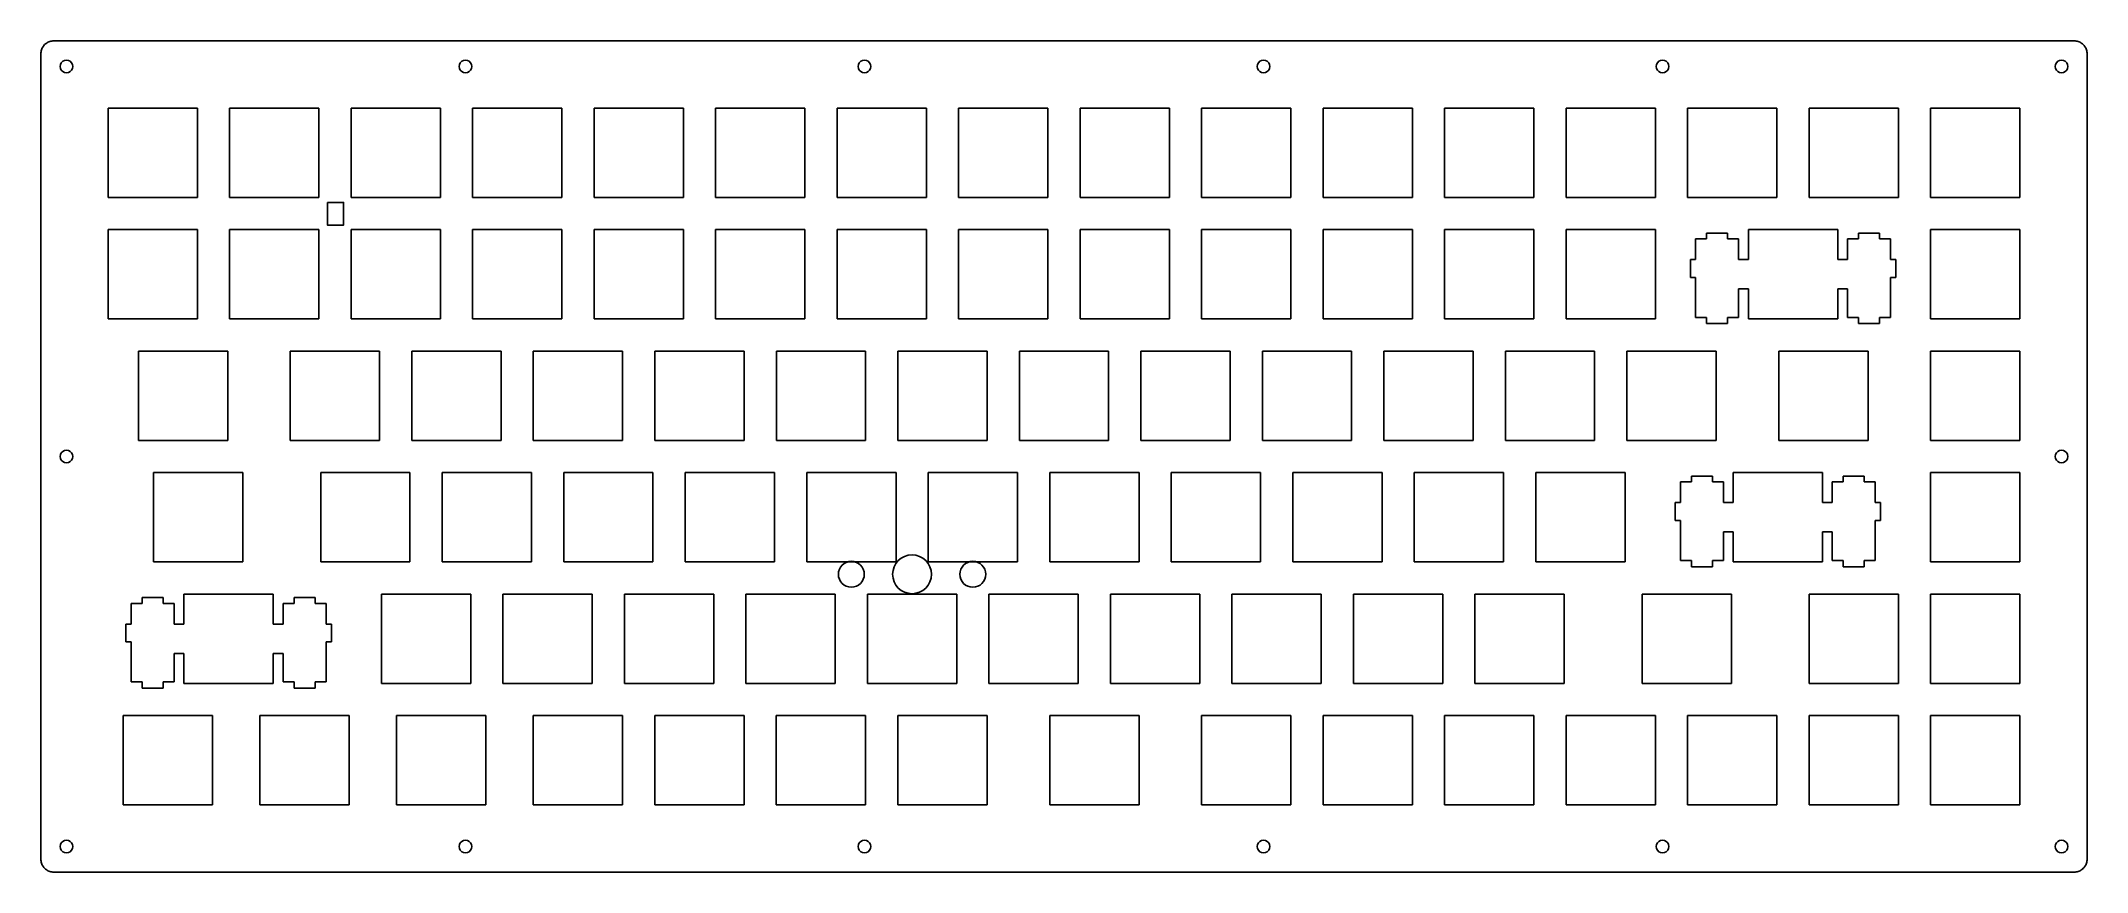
# Model space of a CAD drawing. Extents: x 0 to 321, y 0 to 130.
import ezdxf

# ---------------------------------------------------------------- set-up
doc = ezdxf.new("R2010")
doc.units = 0
doc.header["$MEASUREMENT"] = 0

msp = doc.modelspace()

# ---------------------------------------------------------------- linework, layer by layer
at = {"color": 0}
for p, q in [((0.095085, 128.432), (0.101975, 128.589)), ((0.095085, 2.13183), (0.095085, 128.432)), ((0.101975, 128.589), (0.119889, 128.746)), ((0.119889, 128.746), (0.150206, 128.899)), ((0.150206, 128.899), (0.192925, 129.052)), ((0.192925, 129.052), (0.248047, 129.198)), ((0.248047, 129.198), (0.312815, 129.34)), ((0.312815, 129.34), (0.389985, 129.478)), ((0.389985, 129.478), (0.4768, 129.609)), ((0.4768, 129.609), (0.574643, 129.731)), ((0.574643, 129.731), (0.680752, 129.847)), ((0.680752, 129.847), (0.796505, 129.953)), ((0.796505, 129.953), (0.919152, 130.051)), ((0.919152, 130.051), (1.05006, 130.138)), ((1.05006, 130.138), (1.18787, 130.215)), ((1.18787, 130.215), (1.32981, 130.28)), ((1.32981, 130.28), (1.47588, 130.335)), ((1.47588, 130.335), (1.62884, 130.377)), ((1.62884, 130.377), (1.7818, 130.408)), ((1.7818, 130.408), (1.9389, 130.426)), ((1.9389, 130.426), (2.096, 130.433)), ((2.096, 130.433), (318.896, 130.433)), ((318.896, 130.433), (319.053, 130.426)), ((319.053, 130.426), (319.209, 130.408)), ((319.209, 130.408), (319.363, 130.377)), ((319.363, 130.377), (319.515, 130.335)), ((319.515, 130.335), (319.662, 130.28)), ((319.662, 130.28), (319.804, 130.215)), ((319.804, 130.215), (319.941, 130.138)), ((319.941, 130.138), (320.071, 130.051)), ((320.071, 130.051), (320.194, 129.953)), ((320.194, 129.953), (320.31, 129.847)), ((320.31, 129.847), (320.416, 129.731)), ((320.416, 129.731), (320.515, 129.609)), ((320.515, 129.609), (320.602, 129.478)), ((320.602, 129.478), (320.679, 129.34)), ((320.679, 129.34), (320.744, 129.198)), ((320.744, 129.198), (320.799, 129.052)), ((320.799, 129.052), (320.84, 128.899)), ((320.84, 128.899), (320.872, 128.746)), ((320.872, 128.746), (320.89, 128.589)), ((320.89, 128.589), (320.897, 128.432)), ((320.897, 128.432), (320.897, 2.13183)), ((3.14331, 126.742), (3.09507, 126.432)), ((3.09507, 126.432), (3.14331, 126.124)), ((3.28386, 127.021), (3.14331, 126.742)), ((3.14331, 126.124), (3.28386, 125.845)), ((3.50711, 127.244), (3.28386, 127.021)), ((3.28386, 125.845), (3.50711, 125.623)), ((3.78548, 127.385), (3.50711, 127.244)), ((3.50711, 125.623), (3.78548, 125.481)), ((4.09554, 127.433), (3.78548, 127.385)), ((3.78548, 125.481), (4.09554, 125.432)), ((4.40422, 127.385), (4.09554, 127.433)), ((4.09554, 125.432), (4.40422, 125.481)), ((4.68256, 127.244), (4.40422, 127.385)), ((4.40422, 125.481), (4.68256, 125.623)), ((4.90442, 127.021), (4.68256, 127.244)), ((4.68256, 125.623), (4.90442, 125.845)), ((5.04638, 126.742), (4.90442, 127.021)), ((4.90442, 125.845), (5.04638, 126.124)), ((5.09598, 126.432), (5.04638, 126.742)), ((5.04638, 126.124), (5.09598, 126.432)), ((65.7049, 126.742), (65.6551, 126.432)), ((65.6551, 126.432), (65.7049, 126.124)), ((65.8467, 127.021), (65.7049, 126.742)), ((65.7049, 126.124), (65.8467, 125.845)), ((66.0672, 127.244), (65.8467, 127.021)), ((65.8467, 125.845), (66.0672, 125.623)), ((66.3469, 127.385), (66.0672, 127.244)), ((66.0672, 125.623), (66.3469, 125.481)), ((66.6556, 127.433), (66.3469, 127.385)), ((66.3469, 125.481), (66.6556, 125.432)), ((66.9643, 127.385), (66.6556, 127.433)), ((66.6556, 125.432), (66.9643, 125.481)), ((67.2426, 127.244), (66.9643, 127.385)), ((66.9643, 125.481), (67.2426, 125.623)), ((67.4645, 127.021), (67.2426, 127.244)), ((67.2426, 125.623), (67.4645, 125.845)), ((67.6067, 126.742), (67.4645, 127.021)), ((67.4645, 125.845), (67.6067, 126.124)), ((67.6561, 126.432), (67.6067, 126.742)), ((67.6067, 126.124), (67.6561, 126.432)), ((128.265, 126.742), (128.215, 126.432)), ((128.215, 126.432), (128.265, 126.124)), ((128.407, 127.021), (128.265, 126.742)), ((128.265, 126.124), (128.407, 125.845)), ((128.627, 127.244), (128.407, 127.021)), ((128.407, 125.845), (128.627, 125.623)), ((128.906, 127.385), (128.627, 127.244)), ((128.627, 125.623), (128.906, 125.481)), ((129.216, 127.433), (128.906, 127.385)), ((128.906, 125.481), (129.216, 125.432)), ((129.524, 127.385), (129.216, 127.433)), ((129.216, 125.432), (129.524, 125.481)), ((129.803, 127.244), (129.524, 127.385)), ((129.524, 125.481), (129.803, 125.623)), ((130.025, 127.021), (129.803, 127.244)), ((129.803, 125.623), (130.025, 125.845)), ((130.167, 126.742), (130.025, 127.021)), ((130.025, 125.845), (130.167, 126.124)), ((130.215, 126.432), (130.167, 126.742)), ((130.167, 126.124), (130.215, 126.432)), ((190.824, 126.742), (190.776, 126.432)), ((190.776, 126.432), (190.824, 126.124)), ((190.967, 127.021), (190.824, 126.742)), ((190.824, 126.124), (190.967, 125.845)), ((191.188, 127.244), (190.967, 127.021)), ((190.967, 125.845), (191.188, 125.623)), ((191.466, 127.385), (191.188, 127.244)), ((191.188, 125.623), (191.466, 125.481)), ((191.776, 127.433), (191.466, 127.385)), ((191.466, 125.481), (191.776, 125.432)), ((192.085, 127.385), (191.776, 127.433)), ((191.776, 125.432), (192.085, 125.481)), ((192.363, 127.244), (192.085, 127.385)), ((192.085, 125.481), (192.363, 125.623)), ((192.585, 127.021), (192.363, 127.244)), ((192.363, 125.623), (192.585, 125.845)), ((192.727, 126.742), (192.585, 127.021)), ((192.585, 125.845), (192.727, 126.124)), ((192.775, 126.432), (192.727, 126.742)), ((192.727, 126.124), (192.775, 126.432)), ((253.384, 126.742), (253.336, 126.432)), ((253.336, 126.432), (253.384, 126.124)), ((253.526, 127.021), (253.384, 126.742)), ((253.384, 126.124), (253.526, 125.845)), ((253.748, 127.244), (253.526, 127.021)), ((253.526, 125.845), (253.748, 125.623)), ((254.025, 127.385), (253.748, 127.244)), ((253.748, 125.623), (254.025, 125.481)), ((254.335, 127.433), (254.025, 127.385)), ((254.025, 125.481), (254.335, 125.432)), ((254.643, 127.385), (254.335, 127.433)), ((254.335, 125.432), (254.643, 125.481)), ((254.922, 127.244), (254.643, 127.385)), ((254.643, 125.481), (254.922, 125.623)), ((255.144, 127.021), (254.922, 127.244)), ((254.922, 125.623), (255.144, 125.845)), ((255.286, 126.742), (255.144, 127.021)), ((255.144, 125.845), (255.286, 126.124)), ((255.335, 126.432), (255.286, 126.742)), ((255.286, 126.124), (255.335, 126.432)), ((315.944, 126.742), (315.896, 126.432)), ((315.896, 126.432), (315.944, 126.124)), ((316.086, 127.021), (315.944, 126.742)), ((315.944, 126.124), (316.086, 125.845)), ((316.308, 127.244), (316.086, 127.021)), ((316.086, 125.845), (316.308, 125.623)), ((316.586, 127.385), (316.308, 127.244)), ((316.308, 125.623), (316.586, 125.481)), ((316.896, 127.433), (316.586, 127.385)), ((316.586, 125.481), (316.896, 125.432)), ((317.205, 127.385), (316.896, 127.433)), ((316.896, 125.432), (317.205, 125.481)), ((317.483, 127.244), (317.205, 127.385)), ((317.205, 125.481), (317.483, 125.623)), ((317.705, 127.021), (317.483, 127.244)), ((317.483, 125.623), (317.705, 125.845)), ((317.847, 126.742), (317.705, 127.021)), ((317.705, 125.845), (317.847, 126.124)), ((317.897, 126.432), (317.847, 126.742)), ((317.847, 126.124), (317.897, 126.432)), ((10.6192, 119.908), (24.62, 119.908)), ((10.6192, 105.908), (10.6192, 119.908)), ((24.62, 119.908), (24.62, 105.908)), ((29.6706, 119.908), (43.67, 119.908)), ((29.6706, 105.908), (29.6706, 119.908)), ((43.67, 119.908), (43.67, 105.908)), ((48.7204, 119.908), (62.72, 119.908)), ((48.7204, 105.908), (48.7204, 119.908)), ((62.72, 119.908), (62.72, 105.908)), ((67.7704, 119.908), (81.77, 119.908)), ((67.7704, 105.908), (67.7704, 119.908)), ((81.77, 119.908), (81.77, 105.908)), ((86.8204, 119.908), (100.82, 119.908)), ((86.8204, 105.908), (86.8204, 119.908)), ((100.82, 119.908), (100.82, 105.908)), ((105.869, 119.908), (119.87, 119.908)), ((105.869, 105.908), (105.869, 119.908)), ((119.87, 119.908), (119.87, 105.908)), ((124.919, 119.908), (138.92, 119.908)), ((124.919, 105.908), (124.919, 119.908)), ((138.92, 119.908), (138.92, 105.908)), ((143.97, 119.908), (157.97, 119.908)), ((143.97, 105.908), (143.97, 119.908)), ((157.97, 119.908), (157.97, 105.908)), ((163.02, 119.908), (177.02, 119.908)), ((163.02, 105.908), (163.02, 119.908)), ((177.02, 119.908), (177.02, 105.908)), ((182.07, 119.908), (196.07, 119.908)), ((182.07, 105.908), (182.07, 119.908)), ((196.07, 119.908), (196.07, 105.908)), ((201.12, 119.908), (215.12, 119.908)), ((201.12, 105.908), (201.12, 119.908)), ((215.12, 119.908), (215.12, 105.908)), ((220.17, 119.908), (234.17, 119.908)), ((220.17, 105.908), (220.17, 119.908)), ((234.17, 119.908), (234.17, 105.908)), ((239.22, 119.908), (253.22, 119.908)), ((239.22, 105.908), (239.22, 119.908)), ((253.22, 119.908), (253.22, 105.908)), ((258.27, 119.908), (272.27, 119.908)), ((258.27, 105.908), (258.27, 119.908)), ((272.27, 119.908), (272.27, 105.908)), ((277.32, 119.908), (291.32, 119.908)), ((277.32, 105.908), (277.32, 119.908)), ((291.32, 119.908), (291.32, 105.908)), ((296.37, 119.908), (310.37, 119.908)), ((296.37, 105.908), (296.37, 119.908)), ((310.37, 119.908), (310.37, 105.908)), ((24.62, 105.908), (10.6192, 105.908)), ((43.67, 105.908), (29.6706, 105.908)), ((62.72, 105.908), (48.7204, 105.908)), ((81.77, 105.908), (67.7704, 105.908)), ((100.82, 105.908), (86.8204, 105.908)), ((119.87, 105.908), (105.869, 105.908)), ((138.92, 105.908), (124.919, 105.908)), ((157.97, 105.908), (143.97, 105.908)), ((177.02, 105.908), (163.02, 105.908)), ((196.07, 105.908), (182.07, 105.908)), ((215.12, 105.908), (201.12, 105.908)), ((234.17, 105.908), (220.17, 105.908)), ((253.22, 105.908), (239.22, 105.908)), ((272.27, 105.908), (258.27, 105.908)), ((291.32, 105.908), (277.32, 105.908)), ((310.37, 105.908), (296.37, 105.908)), ((10.6192, 100.857), (24.62, 100.857)), ((10.6192, 86.8578), (10.6192, 100.857)), ((24.62, 100.857), (24.62, 86.8578)), ((29.6706, 100.857), (43.67, 100.857)), ((29.6706, 86.8578), (29.6706, 100.857)), ((43.67, 100.857), (43.67, 86.8578)), ((48.7204, 100.857), (62.72, 100.857)), ((48.7204, 86.8578), (48.7204, 100.857)), ((62.72, 100.857), (62.72, 86.8578)), ((67.7704, 100.857), (81.77, 100.857)), ((67.7704, 86.8578), (67.7704, 100.857)), ((81.77, 100.857), (81.77, 86.8578)), ((86.8204, 100.857), (100.82, 100.857)), ((86.8204, 86.8578), (86.8204, 100.857)), ((100.82, 100.857), (100.82, 86.8578)), ((105.869, 100.857), (119.87, 100.857)), ((105.869, 86.8578), (105.869, 100.857)), ((119.87, 100.857), (119.87, 86.8578)), ((124.919, 100.857), (138.92, 100.857)), ((124.919, 86.8578), (124.919, 100.857)), ((138.92, 100.857), (138.92, 86.8578)), ((143.97, 100.857), (157.97, 100.857)), ((143.97, 86.8578), (143.97, 100.857)), ((157.97, 100.857), (157.97, 86.8578)), ((163.02, 100.857), (177.02, 100.857)), ((163.02, 86.8578), (163.02, 100.857)), ((177.02, 100.857), (177.02, 86.8578)), ((182.07, 100.857), (196.07, 100.857)), ((182.07, 86.8578), (182.07, 100.857)), ((196.07, 100.857), (196.07, 86.8578)), ((201.12, 100.857), (215.12, 100.857)), ((201.12, 86.8578), (201.12, 100.857)), ((215.12, 100.857), (215.12, 86.8578)), ((220.17, 100.857), (234.17, 100.857)), ((220.17, 86.8578), (220.17, 100.857)), ((234.17, 100.857), (234.17, 86.8578)), ((239.22, 100.857), (253.22, 100.857)), ((239.22, 86.8578), (239.22, 100.857)), ((253.22, 100.857), (253.22, 86.8578)), ((264.546, 100.307), (261.246, 100.307)), ((261.246, 100.307), (261.246, 99.387)), ((264.546, 99.387), (264.546, 100.307)), ((267.795, 100.857), (267.795, 96.1566)), ((281.795, 100.857), (267.795, 100.857)), ((281.795, 96.1566), (281.795, 100.857)), ((288.345, 100.307), (285.046, 100.307)), ((285.046, 100.307), (285.046, 99.387)), ((288.345, 99.387), (288.345, 100.307)), ((296.37, 100.857), (310.37, 100.857)), ((296.37, 86.8578), (296.37, 100.857)), ((310.37, 100.857), (310.37, 86.8578)), ((261.246, 99.387), (259.52, 99.387)), ((259.52, 99.387), (259.52, 96.1566)), ((266.27, 99.387), (264.546, 99.387)), ((266.27, 96.1566), (266.27, 99.387)), ((285.046, 99.387), (283.32, 99.387)), ((283.32, 99.387), (283.32, 96.1566)), ((290.07, 99.387), (288.345, 99.387)), ((290.07, 96.1566), (290.07, 99.387)), ((259.52, 96.1566), (258.695, 96.1566)), ((258.695, 96.1566), (258.695, 93.3581)), ((258.695, 93.3581), (259.52, 93.3581)), ((259.52, 93.3581), (259.52, 87.0878)), ((267.795, 96.1566), (266.27, 96.1566)), ((283.32, 96.1566), (281.795, 96.1566)), ((290.896, 96.1566), (290.07, 96.1566)), ((290.07, 87.0878), (290.07, 93.3581)), ((290.07, 93.3581), (290.896, 93.3581)), ((290.896, 93.3581), (290.896, 96.1566)), ((266.27, 87.0878), (266.27, 91.5568)), ((266.27, 91.5568), (267.795, 91.5568)), ((267.795, 91.5568), (267.795, 86.8578)), ((281.795, 86.8578), (281.795, 91.5568)), ((281.795, 91.5568), (283.32, 91.5568)), ((283.32, 91.5568), (283.32, 87.0878)), ((24.62, 86.8578), (10.6192, 86.8578)), ((43.67, 86.8578), (29.6706, 86.8578)), ((62.72, 86.8578), (48.7204, 86.8578)), ((81.77, 86.8578), (67.7704, 86.8578)), ((100.82, 86.8578), (86.8204, 86.8578)), ((119.87, 86.8578), (105.869, 86.8578)), ((138.92, 86.8578), (124.919, 86.8578)), ((157.97, 86.8578), (143.97, 86.8578)), ((177.02, 86.8578), (163.02, 86.8578)), ((196.07, 86.8578), (182.07, 86.8578)), ((215.12, 86.8578), (201.12, 86.8578)), ((234.17, 86.8578), (220.17, 86.8578)), ((253.22, 86.8578), (239.22, 86.8578)), ((259.52, 87.0878), (261.246, 87.0878)), ((261.246, 87.0878), (261.246, 86.1067)), ((264.546, 86.1067), (264.546, 87.0878)), ((264.546, 87.0878), (266.27, 87.0878)), ((267.795, 86.8578), (281.795, 86.8578)), ((283.32, 87.0878), (285.046, 87.0878)), ((285.046, 87.0878), (285.046, 86.1067)), ((288.345, 86.1067), (288.345, 87.0878)), ((288.345, 87.0878), (290.07, 87.0878)), ((310.37, 86.8578), (296.37, 86.8578)), ((261.246, 86.1067), (264.546, 86.1067)), ((285.046, 86.1067), (288.345, 86.1067)), ((15.3831, 81.8074), (29.3825, 81.8074)), ((15.3831, 67.8078), (15.3831, 81.8074)), ((29.3825, 81.8074), (29.3825, 67.8078)), ((39.1954, 81.8074), (53.195, 81.8074)), ((39.1954, 67.8078), (39.1954, 81.8074)), ((53.195, 81.8074), (53.195, 67.8078)), ((58.2454, 81.8074), (72.245, 81.8074)), ((58.2454, 67.8078), (58.2454, 81.8074)), ((72.245, 81.8074), (72.245, 67.8078)), ((77.2954, 81.8074), (91.295, 81.8074)), ((77.2954, 67.8078), (77.2954, 81.8074)), ((91.295, 81.8074), (91.295, 67.8078)), ((96.3454, 81.8074), (110.345, 81.8074)), ((96.3454, 67.8078), (96.3454, 81.8074)), ((110.345, 81.8074), (110.345, 67.8078)), ((115.395, 81.8074), (129.395, 81.8074)), ((115.395, 67.8078), (115.395, 81.8074)), ((129.395, 81.8074), (129.395, 67.8078)), ((134.445, 81.8074), (148.445, 81.8074)), ((134.445, 67.8078), (134.445, 81.8074)), ((148.445, 81.8074), (148.445, 67.8078)), ((153.495, 81.8074), (167.495, 81.8074)), ((153.495, 67.8078), (153.495, 81.8074)), ((167.495, 81.8074), (167.495, 67.8078)), ((172.545, 81.8074), (186.545, 81.8074)), ((172.545, 67.8078), (172.545, 81.8074)), ((186.545, 81.8074), (186.545, 67.8078)), ((191.595, 81.8074), (205.595, 81.8074)), ((191.595, 67.8078), (191.595, 81.8074)), ((205.595, 81.8074), (205.595, 67.8078)), ((210.645, 81.8074), (224.645, 81.8074)), ((210.645, 67.8078), (210.645, 81.8074)), ((224.645, 81.8074), (224.645, 67.8078)), ((229.695, 81.8074), (243.695, 81.8074)), ((229.695, 67.8078), (229.695, 81.8074)), ((243.695, 81.8074), (243.695, 67.8078)), ((248.745, 81.8074), (262.745, 81.8074)), ((248.745, 67.8078), (248.745, 81.8074)), ((262.745, 81.8074), (262.745, 67.8078)), ((272.558, 81.8074), (286.558, 81.8074)), ((272.558, 67.8078), (272.558, 81.8074)), ((286.558, 81.8074), (286.558, 67.8078)), ((296.37, 81.8074), (310.37, 81.8074)), ((296.37, 67.8078), (296.37, 81.8074)), ((310.37, 81.8074), (310.37, 67.8078)), ((29.3825, 67.8078), (15.3831, 67.8078)), ((53.195, 67.8078), (39.1954, 67.8078)), ((72.245, 67.8078), (58.2454, 67.8078)), ((91.295, 67.8078), (77.2954, 67.8078)), ((110.345, 67.8078), (96.3454, 67.8078)), ((129.395, 67.8078), (115.395, 67.8078)), ((148.445, 67.8078), (134.445, 67.8078)), ((167.495, 67.8078), (153.495, 67.8078)), ((186.545, 67.8078), (172.545, 67.8078)), ((205.595, 67.8078), (191.595, 67.8078)), ((224.645, 67.8078), (210.645, 67.8078)), ((243.695, 67.8078), (229.695, 67.8078)), ((262.745, 67.8078), (248.745, 67.8078)), ((286.558, 67.8078), (272.558, 67.8078)), ((310.37, 67.8078), (296.37, 67.8078)), ((3.14331, 65.592), (3.09507, 65.2819)), ((3.09507, 65.2819), (3.14331, 64.9732)), ((3.28386, 65.8703), (3.14331, 65.592)), ((3.14331, 64.9732), (3.28386, 64.6949)), ((3.50711, 66.0908), (3.28386, 65.8703)), ((3.28386, 64.6949), (3.50711, 64.473)), ((3.78548, 66.2326), (3.50711, 66.0908)), ((3.50711, 64.473), (3.78548, 64.3308)), ((4.09554, 66.2824), (3.78548, 66.2326)), ((3.78548, 64.3308), (4.09554, 64.2828)), ((4.40422, 66.2326), (4.09554, 66.2824)), ((4.09554, 64.2828), (4.40422, 64.3308)), ((4.68256, 66.0908), (4.40422, 66.2326)), ((4.40422, 64.3308), (4.68256, 64.473)), ((4.90442, 65.8703), (4.68256, 66.0908)), ((4.68256, 64.473), (4.90442, 64.6949)), ((5.04638, 65.592), (4.90442, 65.8703)), ((4.90442, 64.6949), (5.04638, 64.9732)), ((5.09598, 65.2819), (5.04638, 65.592)), ((5.04638, 64.9732), (5.09598, 65.2819)), ((315.944, 65.592), (315.896, 65.2819)), ((315.896, 65.2819), (315.944, 64.9732)), ((316.086, 65.8703), (315.944, 65.592)), ((315.944, 64.9732), (316.086, 64.6949)), ((316.308, 66.0908), (316.086, 65.8703)), ((316.086, 64.6949), (316.308, 64.473)), ((316.586, 66.2326), (316.308, 66.0908)), ((316.308, 64.473), (316.586, 64.3308)), ((316.896, 66.2824), (316.586, 66.2326)), ((316.586, 64.3308), (316.896, 64.2828)), ((317.205, 66.2326), (316.896, 66.2824)), ((316.896, 64.2828), (317.205, 64.3308)), ((317.483, 66.0908), (317.205, 66.2326)), ((317.205, 64.3308), (317.483, 64.473)), ((317.705, 65.8703), (317.483, 66.0908)), ((317.483, 64.473), (317.705, 64.6949)), ((317.847, 65.592), (317.705, 65.8703)), ((317.705, 64.6949), (317.847, 64.9732)), ((317.897, 65.2819), (317.847, 65.592)), ((317.847, 64.9732), (317.897, 65.2819)), ((17.7629, 62.7574), (31.7638, 62.7574)), ((17.7629, 48.7578), (17.7629, 62.7574)), ((31.7638, 62.7574), (31.7638, 48.7578)), ((43.9579, 62.7574), (57.9575, 62.7574)), ((43.9579, 48.7578), (43.9579, 62.7574)), ((57.9575, 62.7574), (57.9575, 48.7578)), ((63.0079, 62.7574), (77.0075, 62.7574)), ((63.0079, 48.7578), (63.0079, 62.7574)), ((77.0075, 62.7574), (77.0075, 48.7578)), ((82.0579, 62.7574), (96.0575, 62.7574)), ((82.0579, 48.7578), (82.0579, 62.7574)), ((96.0575, 62.7574), (96.0575, 48.7578)), ((101.108, 62.7574), (115.108, 62.7574)), ((101.108, 48.7578), (101.108, 62.7574)), ((115.108, 62.7574), (115.108, 48.7578)), ((120.158, 62.7574), (134.158, 62.7574)), ((120.158, 48.7578), (120.158, 62.7574)), ((134.158, 62.7574), (134.158, 48.7578)), ((139.208, 62.7574), (153.208, 62.7574)), ((139.208, 48.7578), (139.208, 62.7574)), ((153.208, 62.7574), (153.208, 48.7578)), ((158.258, 62.7574), (172.258, 62.7574)), ((158.258, 48.7578), (158.258, 62.7574)), ((172.258, 62.7574), (172.258, 48.7578)), ((177.308, 62.7574), (191.308, 62.7574)), ((177.308, 48.7578), (177.308, 62.7574)), ((191.308, 62.7574), (191.308, 48.7578)), ((196.358, 62.7574), (210.358, 62.7574)), ((196.358, 48.7578), (196.358, 62.7574)), ((210.358, 62.7574), (210.358, 48.7578)), ((215.408, 62.7574), (229.408, 62.7574)), ((215.408, 48.7578), (215.408, 62.7574)), ((229.408, 62.7574), (229.408, 48.7578)), ((234.458, 62.7574), (248.458, 62.7574)), ((234.458, 48.7578), (234.458, 62.7574)), ((248.458, 62.7574), (248.458, 48.7578)), ((258.863, 61.287), (257.139, 61.287)), ((257.139, 61.287), (257.139, 58.0566)), ((262.164, 62.2074), (258.863, 62.2074)), ((258.863, 62.2074), (258.863, 61.287)), ((262.164, 61.287), (262.164, 62.2074)), ((263.889, 61.287), (262.164, 61.287)), ((263.889, 58.0566), (263.889, 61.287)), ((265.413, 62.7574), (265.413, 58.0566)), ((279.414, 62.7574), (265.413, 62.7574)), ((279.414, 58.0566), (279.414, 62.7574)), ((282.663, 61.287), (280.938, 61.287)), ((280.938, 61.287), (280.938, 58.0566)), ((285.963, 62.2074), (282.663, 62.2074)), ((282.663, 62.2074), (282.663, 61.287)), ((285.963, 61.287), (285.963, 62.2074)), ((287.689, 61.287), (285.963, 61.287)), ((287.689, 58.0566), (287.689, 61.287)), ((296.37, 62.7574), (310.37, 62.7574)), ((296.37, 48.7578), (296.37, 62.7574)), ((310.37, 62.7574), (310.37, 48.7578)), ((257.139, 58.0566), (256.314, 58.0566)), ((256.314, 58.0566), (256.314, 55.2581)), ((265.413, 58.0566), (263.889, 58.0566)), ((280.938, 58.0566), (279.414, 58.0566)), ((288.513, 58.0566), (287.689, 58.0566)), ((288.513, 55.2581), (288.513, 58.0566)), ((256.314, 55.2581), (257.139, 55.2581)), ((257.139, 55.2581), (257.139, 48.9878)), ((287.689, 48.9878), (287.689, 55.2581)), ((287.689, 55.2581), (288.513, 55.2581)), ((263.889, 48.9878), (263.889, 53.4568)), ((263.889, 53.4568), (265.413, 53.4568)), ((265.413, 53.4568), (265.413, 48.7578)), ((279.414, 48.7578), (279.414, 53.4568)), ((279.414, 53.4568), (280.938, 53.4568)), ((280.938, 53.4568), (280.938, 48.9878)), ((31.7638, 48.7578), (17.7629, 48.7578)), ((57.9575, 48.7578), (43.9579, 48.7578)), ((77.0075, 48.7578), (63.0079, 48.7578)), ((96.0575, 48.7578), (82.0579, 48.7578)), ((115.108, 48.7578), (101.108, 48.7578)), ((134.158, 48.7578), (120.158, 48.7578)), ((153.208, 48.7578), (139.208, 48.7578)), ((172.258, 48.7578), (158.258, 48.7578)), ((191.308, 48.7578), (177.308, 48.7578)), ((210.358, 48.7578), (196.358, 48.7578)), ((229.408, 48.7578), (215.408, 48.7578)), ((248.458, 48.7578), (234.458, 48.7578)), ((257.139, 48.9878), (258.863, 48.9878)), ((258.863, 48.9878), (258.863, 48.0067)), ((262.164, 48.0067), (262.164, 48.9878)), ((262.164, 48.9878), (263.889, 48.9878)), ((265.413, 48.7578), (279.414, 48.7578)), ((280.938, 48.9878), (282.663, 48.9878)), ((282.663, 48.9878), (282.663, 48.0067)), ((285.963, 48.0067), (285.963, 48.9878)), ((285.963, 48.9878), (287.689, 48.9878)), ((310.37, 48.7578), (296.37, 48.7578)), ((258.863, 48.0067), (262.164, 48.0067)), ((282.663, 48.0067), (285.963, 48.0067)), ((15.977, 42.237), (14.2517, 42.237)), ((14.2517, 42.237), (14.2517, 39.0066)), ((19.276, 43.1588), (15.977, 43.1588)), ((15.977, 43.1588), (15.977, 42.237)), ((19.276, 42.237), (19.276, 43.1588)), ((21.0013, 42.237), (19.276, 42.237)), ((21.0013, 39.0066), (21.0013, 42.237)), ((22.5268, 43.7074), (22.5268, 39.0066)), ((36.5263, 43.7074), (22.5268, 43.7074)), ((36.5263, 39.0066), (36.5263, 43.7074)), ((39.7771, 42.237), (38.0517, 42.237)), ((38.0517, 42.237), (38.0517, 39.0066)), ((43.0759, 43.1588), (39.7771, 43.1588)), ((39.7771, 43.1588), (39.7771, 42.237)), ((43.0759, 42.237), (43.0759, 43.1588)), ((44.8014, 42.237), (43.0759, 42.237)), ((44.8014, 39.0066), (44.8014, 42.237)), ((53.4829, 43.7074), (67.4825, 43.7074)), ((53.4829, 29.7077), (53.4829, 43.7074)), ((67.4825, 43.7074), (67.4825, 29.7077)), ((72.5329, 43.7074), (86.5325, 43.7074)), ((72.5329, 29.7077), (72.5329, 43.7074)), ((86.5325, 43.7074), (86.5325, 29.7077)), ((91.5829, 43.7074), (105.583, 43.7074)), ((91.5829, 29.7077), (91.5829, 43.7074)), ((105.583, 43.7074), (105.583, 29.7077)), ((110.633, 43.7074), (124.633, 43.7074)), ((110.633, 29.7077), (110.633, 43.7074)), ((124.633, 43.7074), (124.633, 29.7077)), ((129.683, 43.7074), (143.683, 43.7074)), ((129.683, 29.7077), (129.683, 43.7074)), ((143.683, 43.7074), (143.683, 29.7077)), ((148.733, 43.7074), (162.733, 43.7074)), ((148.733, 29.7077), (148.733, 43.7074)), ((162.733, 43.7074), (162.733, 29.7077)), ((167.783, 43.7074), (181.783, 43.7074)), ((167.783, 29.7077), (167.783, 43.7074)), ((181.783, 43.7074), (181.783, 29.7077)), ((186.833, 43.7074), (200.833, 43.7074)), ((186.833, 29.7077), (186.833, 43.7074)), ((200.833, 43.7074), (200.833, 29.7077)), ((205.883, 43.7074), (219.883, 43.7074)), ((205.883, 29.7077), (205.883, 43.7074)), ((219.883, 43.7074), (219.883, 29.7077)), ((224.933, 43.7074), (238.933, 43.7074)), ((224.933, 29.7077), (224.933, 43.7074)), ((238.933, 43.7074), (238.933, 29.7077)), ((251.127, 43.7074), (265.126, 43.7074)), ((251.127, 29.7077), (251.127, 43.7074)), ((265.126, 43.7074), (265.126, 29.7077)), ((277.32, 43.7074), (291.32, 43.7074)), ((277.32, 29.7077), (277.32, 43.7074)), ((291.32, 43.7074), (291.32, 29.7077)), ((296.37, 43.7074), (310.37, 43.7074)), ((296.37, 29.7077), (296.37, 43.7074)), ((310.37, 43.7074), (310.37, 29.7077)), ((14.2517, 39.0066), (13.4262, 39.0066)), ((13.4262, 39.0066), (13.4262, 36.2081)), ((22.5268, 39.0066), (21.0013, 39.0066)), ((38.0517, 39.0066), (36.5263, 39.0066)), ((45.6269, 39.0066), (44.8014, 39.0066)), ((45.6269, 36.2081), (45.6269, 39.0066)), ((13.4262, 36.2081), (14.2517, 36.2081)), ((14.2517, 36.2081), (14.2517, 29.9379)), ((44.8014, 29.9379), (44.8014, 36.2081)), ((44.8014, 36.2081), (45.6269, 36.2081)), ((21.0013, 29.9379), (21.0013, 34.4083)), ((21.0013, 34.4083), (22.5268, 34.4083)), ((22.5268, 34.4083), (22.5268, 29.7077)), ((36.5263, 29.7077), (36.5263, 34.4083)), ((36.5263, 34.4083), (38.0517, 34.4083)), ((38.0517, 34.4083), (38.0517, 29.9379)), ((14.2517, 29.9379), (15.977, 29.9379)), ((15.977, 29.9379), (15.977, 28.9567)), ((15.977, 28.9567), (19.276, 28.9567)), ((19.276, 28.9567), (19.276, 29.9379)), ((19.276, 29.9379), (21.0013, 29.9379)), ((22.5268, 29.7077), (36.5263, 29.7077)), ((38.0517, 29.9379), (39.7771, 29.9379)), ((39.7771, 29.9379), (39.7771, 28.9567)), ((39.7771, 28.9567), (43.0759, 28.9567)), ((43.0759, 28.9567), (43.0759, 29.9379)), ((43.0759, 29.9379), (44.8014, 29.9379)), ((67.4825, 29.7077), (53.4829, 29.7077)), ((86.5325, 29.7077), (72.5329, 29.7077)), ((105.583, 29.7077), (91.5829, 29.7077)), ((124.633, 29.7077), (110.633, 29.7077)), ((143.683, 29.7077), (129.683, 29.7077)), ((162.733, 29.7077), (148.733, 29.7077)), ((181.783, 29.7077), (167.783, 29.7077)), ((200.833, 29.7077), (186.833, 29.7077)), ((219.883, 29.7077), (205.883, 29.7077)), ((238.933, 29.7077), (224.933, 29.7077)), ((265.126, 29.7077), (251.127, 29.7077)), ((291.32, 29.7077), (277.32, 29.7077)), ((310.37, 29.7077), (296.37, 29.7077)), ((13.0018, 24.6586), (27.0013, 24.6586)), ((13.0018, 10.6577), (13.0018, 24.6586)), ((27.0013, 24.6586), (27.0013, 10.6577)), ((34.4331, 24.6586), (48.4325, 24.6586)), ((34.4331, 10.6577), (34.4331, 24.6586)), ((48.4325, 24.6586), (48.4325, 10.6577)), ((55.8631, 24.6586), (69.8638, 24.6586)), ((55.8631, 10.6577), (55.8631, 24.6586)), ((69.8638, 24.6586), (69.8638, 10.6577)), ((77.2943, 24.6586), (91.295, 24.6586)), ((77.2943, 10.6577), (77.2943, 24.6586)), ((91.295, 24.6586), (91.295, 10.6577)), ((96.3443, 24.6586), (110.345, 24.6586)), ((96.3443, 10.6577), (96.3443, 24.6586)), ((110.345, 24.6586), (110.345, 10.6577)), ((115.394, 24.6586), (129.395, 24.6586)), ((115.394, 10.6577), (115.394, 24.6586)), ((129.395, 24.6586), (129.395, 10.6577)), ((134.445, 24.6586), (148.445, 24.6586)), ((134.445, 10.6577), (134.445, 24.6586)), ((148.445, 24.6586), (148.445, 10.6577)), ((158.258, 24.6586), (172.258, 24.6586)), ((158.258, 10.6577), (158.258, 24.6586)), ((172.258, 24.6586), (172.258, 10.6577)), ((182.07, 24.6586), (196.07, 24.6586)), ((182.07, 10.6577), (182.07, 24.6586)), ((196.07, 24.6586), (196.07, 10.6577)), ((201.12, 24.6586), (215.12, 24.6586)), ((201.12, 10.6577), (201.12, 24.6586)), ((215.12, 24.6586), (215.12, 10.6577)), ((220.17, 24.6586), (234.17, 24.6586)), ((220.17, 10.6577), (220.17, 24.6586)), ((234.17, 24.6586), (234.17, 10.6577)), ((239.22, 24.6586), (253.22, 24.6586)), ((239.22, 10.6577), (239.22, 24.6586)), ((253.22, 24.6586), (253.22, 10.6577)), ((258.27, 24.6586), (272.27, 24.6586)), ((258.27, 10.6577), (258.27, 24.6586)), ((272.27, 24.6586), (272.27, 10.6577)), ((277.32, 24.6586), (291.32, 24.6586)), ((277.32, 10.6577), (277.32, 24.6586)), ((291.32, 24.6586), (291.32, 10.6577)), ((296.37, 24.6586), (310.37, 24.6586)), ((296.37, 10.6577), (296.37, 24.6586)), ((310.37, 24.6586), (310.37, 10.6577)), ((27.0013, 10.6577), (13.0018, 10.6577)), ((48.4325, 10.6577), (34.4331, 10.6577)), ((69.8638, 10.6577), (55.8631, 10.6577)), ((91.295, 10.6577), (77.2943, 10.6577)), ((110.345, 10.6577), (96.3443, 10.6577)), ((129.395, 10.6577), (115.394, 10.6577)), ((148.445, 10.6577), (134.445, 10.6577)), ((172.258, 10.6577), (158.258, 10.6577)), ((196.07, 10.6577), (182.07, 10.6577)), ((215.12, 10.6577), (201.12, 10.6577)), ((234.17, 10.6577), (220.17, 10.6577)), ((253.22, 10.6577), (239.22, 10.6577)), ((272.27, 10.6577), (258.27, 10.6577)), ((291.32, 10.6577), (277.32, 10.6577)), ((310.37, 10.6577), (296.37, 10.6577)), ((3.14331, 4.4414), (3.09507, 4.13135)), ((3.09507, 4.13135), (3.14331, 3.82266)), ((3.28386, 4.71978), (3.14331, 4.4414)), ((3.14331, 3.82266), (3.28386, 3.54432)), ((3.50711, 4.94164), (3.28386, 4.71978)), ((3.28386, 3.54432), (3.50711, 3.32245)), ((3.78548, 5.08497), (3.50711, 4.94164)), ((3.50711, 3.32245), (3.78548, 3.18051)), ((4.09554, 5.13182), (3.78548, 5.08497)), ((4.40422, 5.08497), (4.09554, 5.13182)), ((4.68256, 4.94164), (4.40422, 5.08497)), ((4.40422, 3.18051), (4.68256, 3.32245)), ((4.90442, 4.71978), (4.68256, 4.94164)), ((4.68256, 3.32245), (4.90442, 3.54432)), ((5.04638, 4.4414), (4.90442, 4.71978)), ((4.90442, 3.54432), (5.04638, 3.82266)), ((5.09598, 4.13135), (5.04638, 4.4414)), ((5.04638, 3.82266), (5.09598, 4.13135)), ((65.7049, 4.4414), (65.6551, 4.13135)), ((65.6551, 4.13135), (65.7049, 3.82266)), ((65.8467, 4.71978), (65.7049, 4.4414)), ((65.7049, 3.82266), (65.8467, 3.54432)), ((66.0672, 4.94164), (65.8467, 4.71978)), ((65.8467, 3.54432), (66.0672, 3.32245)), ((66.3469, 5.08497), (66.0672, 4.94164)), ((66.0672, 3.32245), (66.3469, 3.18051)), ((66.6556, 5.13182), (66.3469, 5.08497)), ((66.9643, 5.08497), (66.6556, 5.13182)), ((67.2426, 4.94164), (66.9643, 5.08497)), ((66.9643, 3.18051), (67.2426, 3.32245)), ((67.4645, 4.71978), (67.2426, 4.94164)), ((67.2426, 3.32245), (67.4645, 3.54432)), ((67.6067, 4.4414), (67.4645, 4.71978)), ((67.4645, 3.54432), (67.6067, 3.82266)), ((67.6561, 4.13135), (67.6067, 4.4414)), ((67.6067, 3.82266), (67.6561, 4.13135)), ((128.265, 4.4414), (128.215, 4.13135)), ((128.215, 4.13135), (128.265, 3.82266)), ((128.407, 4.71978), (128.265, 4.4414)), ((128.265, 3.82266), (128.407, 3.54432)), ((128.627, 4.94164), (128.407, 4.71978)), ((128.407, 3.54432), (128.627, 3.32245)), ((128.906, 5.08497), (128.627, 4.94164)), ((128.627, 3.32245), (128.906, 3.18051)), ((129.216, 5.13182), (128.906, 5.08497)), ((129.524, 5.08497), (129.216, 5.13182)), ((129.803, 4.94164), (129.524, 5.08497)), ((129.524, 3.18051), (129.803, 3.32245)), ((130.025, 4.71978), (129.803, 4.94164)), ((129.803, 3.32245), (130.025, 3.54432)), ((130.167, 4.4414), (130.025, 4.71978)), ((130.025, 3.54432), (130.167, 3.82266)), ((130.215, 4.13135), (130.167, 4.4414)), ((130.167, 3.82266), (130.215, 4.13135)), ((190.824, 4.4414), (190.776, 4.13135)), ((190.776, 4.13135), (190.824, 3.82266)), ((190.967, 4.71978), (190.824, 4.4414)), ((190.824, 3.82266), (190.967, 3.54432)), ((191.188, 4.94164), (190.967, 4.71978)), ((190.967, 3.54432), (191.188, 3.32245)), ((191.466, 5.08497), (191.188, 4.94164)), ((191.188, 3.32245), (191.466, 3.18051)), ((191.776, 5.13182), (191.466, 5.08497)), ((192.085, 5.08497), (191.776, 5.13182)), ((192.363, 4.94164), (192.085, 5.08497)), ((192.085, 3.18051), (192.363, 3.32245)), ((192.585, 4.71978), (192.363, 4.94164)), ((192.363, 3.32245), (192.585, 3.54432)), ((192.727, 4.4414), (192.585, 4.71978)), ((192.585, 3.54432), (192.727, 3.82266)), ((192.775, 4.13135), (192.727, 4.4414)), ((192.727, 3.82266), (192.775, 4.13135)), ((253.384, 4.4414), (253.336, 4.13135)), ((253.336, 4.13135), (253.384, 3.82266)), ((253.526, 4.71978), (253.384, 4.4414)), ((253.384, 3.82266), (253.526, 3.54432)), ((253.748, 4.94164), (253.526, 4.71978)), ((253.526, 3.54432), (253.748, 3.32245)), ((254.025, 5.08497), (253.748, 4.94164)), ((253.748, 3.32245), (254.025, 3.18051)), ((254.335, 5.13182), (254.025, 5.08497)), ((254.643, 5.08497), (254.335, 5.13182)), ((254.922, 4.94164), (254.643, 5.08497)), ((254.643, 3.18051), (254.922, 3.32245)), ((255.144, 4.71978), (254.922, 4.94164)), ((254.922, 3.32245), (255.144, 3.54432)), ((255.286, 4.4414), (255.144, 4.71978)), ((255.144, 3.54432), (255.286, 3.82266)), ((255.335, 4.13135), (255.286, 4.4414)), ((255.286, 3.82266), (255.335, 4.13135)), ((315.944, 4.4414), (315.896, 4.13135)), ((315.896, 4.13135), (315.944, 3.82266)), ((316.086, 4.71978), (315.944, 4.4414)), ((315.944, 3.82266), (316.086, 3.54432)), ((316.308, 4.94164), (316.086, 4.71978)), ((316.086, 3.54432), (316.308, 3.32245)), ((316.586, 5.08497), (316.308, 4.94164)), ((316.308, 3.32245), (316.586, 3.18051)), ((316.896, 5.13182), (316.586, 5.08497)), ((317.205, 5.08497), (316.896, 5.13182)), ((317.483, 4.94164), (317.205, 5.08497)), ((317.205, 3.18051), (317.483, 3.32245)), ((317.705, 4.71978), (317.483, 4.94164)), ((317.483, 3.32245), (317.705, 3.54432)), ((317.847, 4.4414), (317.705, 4.71978)), ((317.705, 3.54432), (317.847, 3.82266)), ((317.897, 4.13135), (317.847, 4.4414)), ((317.847, 3.82266), (317.897, 4.13135)), ((0.101975, 1.97473), (0.095085, 2.13183)), ((0.119889, 1.81901), (0.101975, 1.97473)), ((0.150206, 1.66467), (0.119889, 1.81901)), ((0.192925, 1.51309), (0.150206, 1.66467)), ((0.248047, 1.36563), (0.192925, 1.51309)), ((0.312815, 1.2237), (0.248047, 1.36563)), ((0.389985, 1.08727), (0.312815, 1.2237)), ((0.4768, 0.956359), (0.389985, 1.08727)), ((0.574643, 0.833713), (0.4768, 0.956359)), ((0.680752, 0.717959), (0.574643, 0.833713)), ((0.796505, 0.611851), (0.680752, 0.717959)), ((0.919152, 0.512632), (0.796505, 0.611851)), ((1.05006, 0.425813), (0.919152, 0.512632)), ((1.18787, 0.348644), (1.05006, 0.425813)), ((1.32981, 0.283876), (1.18787, 0.348644)), ((1.47588, 0.228755), (1.32981, 0.283876)), ((1.62884, 0.187413), (1.47588, 0.228755)), ((1.7818, 0.155718), (1.62884, 0.187413)), ((1.9389, 0.137804), (1.7818, 0.155718)), ((2.096, 0.130914), (1.9389, 0.137804)), ((318.896, 0.130914), (2.096, 0.130914)), ((3.78548, 3.18051), (4.09554, 3.1309)), ((4.09554, 3.1309), (4.40422, 3.18051)), ((66.3469, 3.18051), (66.6556, 3.1309)), ((66.6556, 3.1309), (66.9643, 3.18051)), ((128.906, 3.18051), (129.216, 3.1309)), ((129.216, 3.1309), (129.524, 3.18051)), ((191.466, 3.18051), (191.776, 3.1309)), ((191.776, 3.1309), (192.085, 3.18051)), ((254.025, 3.18051), (254.335, 3.1309)), ((254.335, 3.1309), (254.643, 3.18051)), ((316.586, 3.18051), (316.896, 3.1309)), ((316.896, 3.1309), (317.205, 3.18051)), ((319.053, 0.137804), (318.896, 0.130914)), ((319.209, 0.155718), (319.053, 0.137804)), ((319.363, 0.187413), (319.209, 0.155718)), ((319.515, 0.228755), (319.363, 0.187413)), ((319.662, 0.283876), (319.515, 0.228755)), ((319.804, 0.348644), (319.662, 0.283876)), ((319.941, 0.425813), (319.804, 0.348644)), ((320.071, 0.512632), (319.941, 0.425813)), ((320.194, 0.611851), (320.071, 0.512632)), ((320.31, 0.717959), (320.194, 0.611851)), ((320.416, 0.833713), (320.31, 0.717959)), ((320.515, 0.956359), (320.416, 0.833713)), ((320.602, 1.08727), (320.515, 0.956359)), ((320.679, 1.2237), (320.602, 1.08727)), ((320.744, 1.36563), (320.679, 1.2237)), ((320.799, 1.51309), (320.744, 1.36563)), ((320.84, 1.66467), (320.799, 1.51309)), ((320.872, 1.81901), (320.84, 1.66467)), ((320.89, 1.97473), (320.872, 1.81901)), ((320.897, 2.13183), (320.89, 1.97473))]:
    msp.add_line(p, q, dxfattribs=at)
msp.add_lwpolyline([(45.011526, 105.105696), (47.551526, 105.105696), (47.551526, 101.549696), (45.011526, 101.549696), (45.011526, 105.105696)], close=True)
for centre, radius in [((127.150994, 46.816328), 2.032), ((136.675994, 46.816328), 3.048), ((146.200994, 46.816328), 2.032)]:
    msp.add_circle(centre, radius)

doc.saveas('drawing.dxf')
